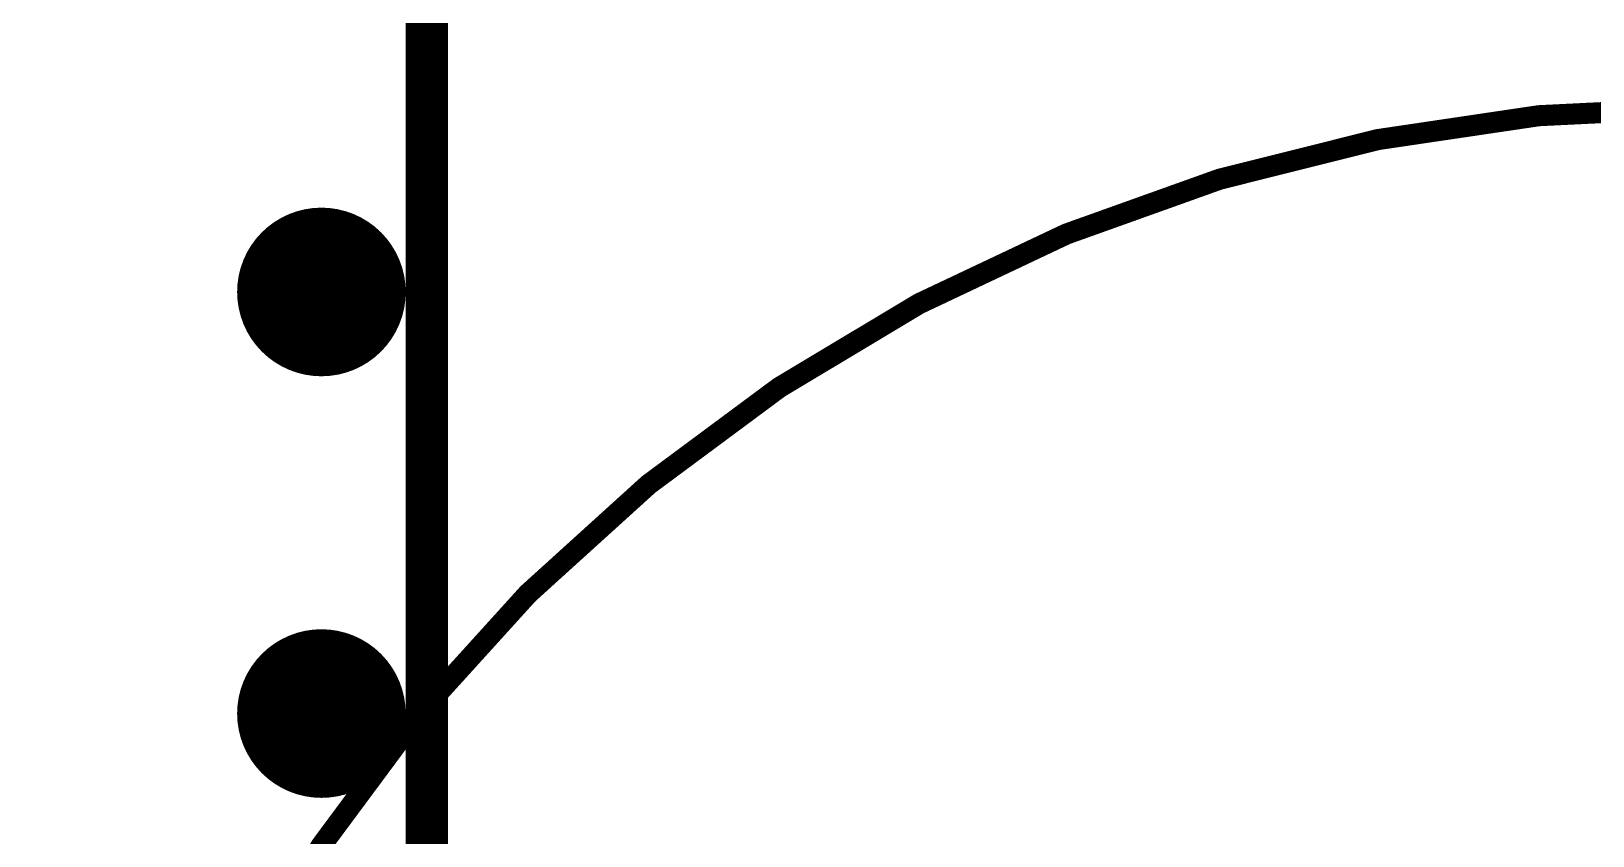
# Model space of a CAD drawing. Extents: x -16 to 95, y -11 to 53.
# Drawn here: x 48.42 to 57.83, y 29.74 to 34.59 of the extents above; entities that cross this region are included whole.
import ezdxf

# ---------------------------------------------------------------- set-up
doc = ezdxf.new("R2010")
doc.units = 0
for name, color, linetype in [('1', 12, 'CONTINUOUS'), ('16', 132, 'CONTINUOUS'), ('18', 110, 'CONTINUOUS'), ('51', 53, 'CONTINUOUS')]:
    doc.layers.add(name, color=color, linetype=linetype)

# ---------------------------------------------------------------- blocks, each defined once
blk = doc.blocks.new('ROUNDV')
at = {"const_width": 0.5}
blk.add_lwpolyline([(0, -0.25, 1), (0, 0.25, 1), (0, -0.25)], format="xyb", dxfattribs=at)

msp = doc.modelspace()

# ---------------------------------------------------------------- linework, layer by layer
at = {"layer": '1', "const_width": 0.254}
msp.add_lwpolyline([(50.8, 8.89), (50.8, 41.91)], dxfattribs=at)
at = {"layer": '16', "const_width": 0.254}
msp.add_lwpolyline([(50.8, 8.89), (50.8, 41.91)], dxfattribs=at)
at = {"layer": '51', "const_width": 0.127}
msp.add_lwpolyline([(58.48, 34.13, 0.4142), (48.48, 24.13)], format="xyb", dxfattribs=at)

# ---------------------------------------------------------------- block references
at = {"layer": '18', "xscale": 1.016, "yscale": 1.016}
for p in [(50.165, 33.02), (50.165, 33.02), (50.165, 30.48), (50.165, 30.48)]:
    msp.add_blockref('ROUNDV', p, dxfattribs=at)

doc.saveas('drawing.dxf')
